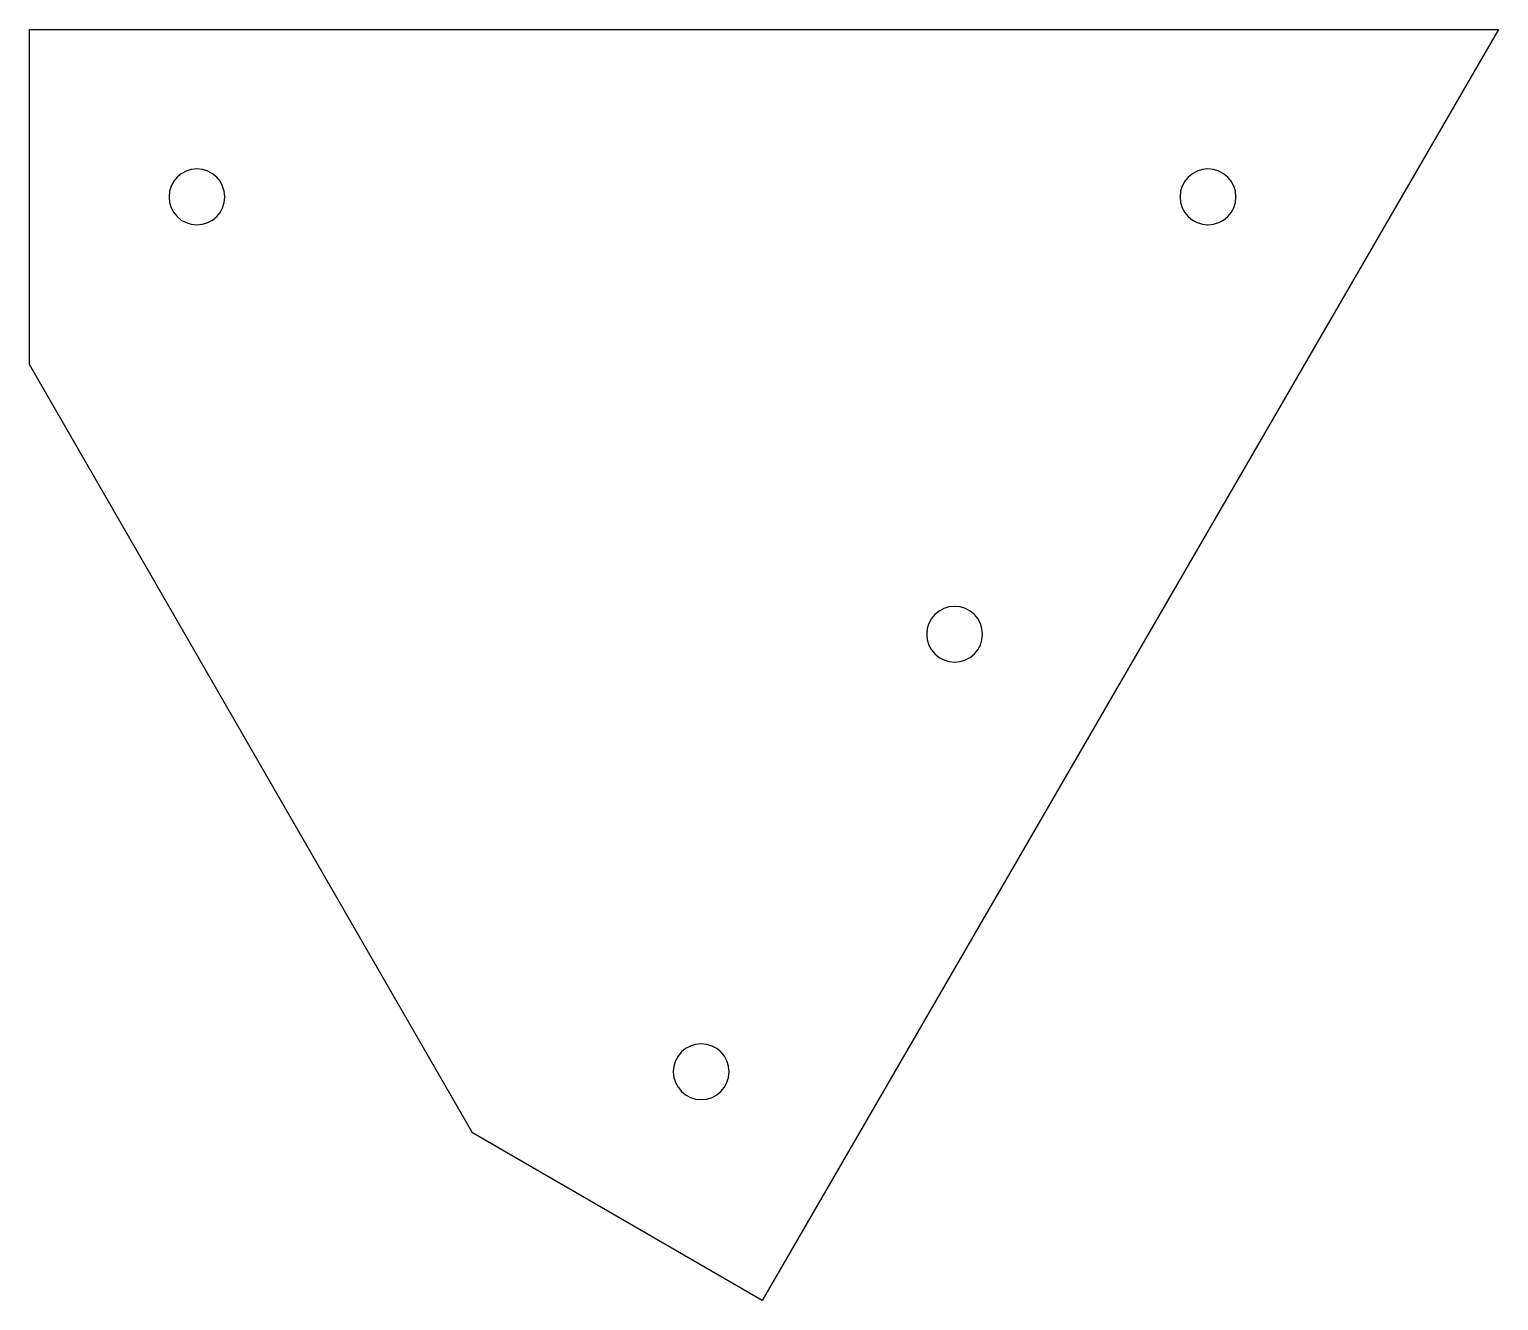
# Model space of a CAD drawing. Header units: millimetres. Extents: x 90 to 221, y 46 to 160.
import ezdxf

# ---------------------------------------------------------------- set-up
doc = ezdxf.new("R2010")
doc.units = ezdxf.units.MM
doc.header["$MEASUREMENT"] = 0
doc.layers.add('Layer0000', color=7, linetype='Continuous', lineweight=25)

msp = doc.modelspace()

# ---------------------------------------------------------------- linework, layer by layer
at = {"layer": 'Layer0000', "color": 7, "linetype": 'Continuous', "lineweight": 25}
for p, q in [((89.76, 159.53), (221.32, 159.53)), ((89.76, 129.53), (89.76, 159.53)), ((221.32, 159.53), (155.39, 45.68)), ((129.43, 60.71), (89.76, 129.53)), ((155.39, 45.68), (129.43, 60.71))]:
    msp.add_line(p, q, dxfattribs=at)
for centre, start, end in [((104.76, 144.53), 0, 180), ((195.3, 144.53), 0, 180), ((104.76, 144.53), 180, 0), ((195.3, 144.53), 180, 0), ((172.61, 105.36), 0, 180), ((172.61, 105.36), 180, 0), ((149.92, 66.18), 0, 180), ((149.92, 66.18), 180, 0)]:
    msp.add_arc(centre, 2.5, start, end, dxfattribs=at)

doc.saveas('drawing.dxf')
